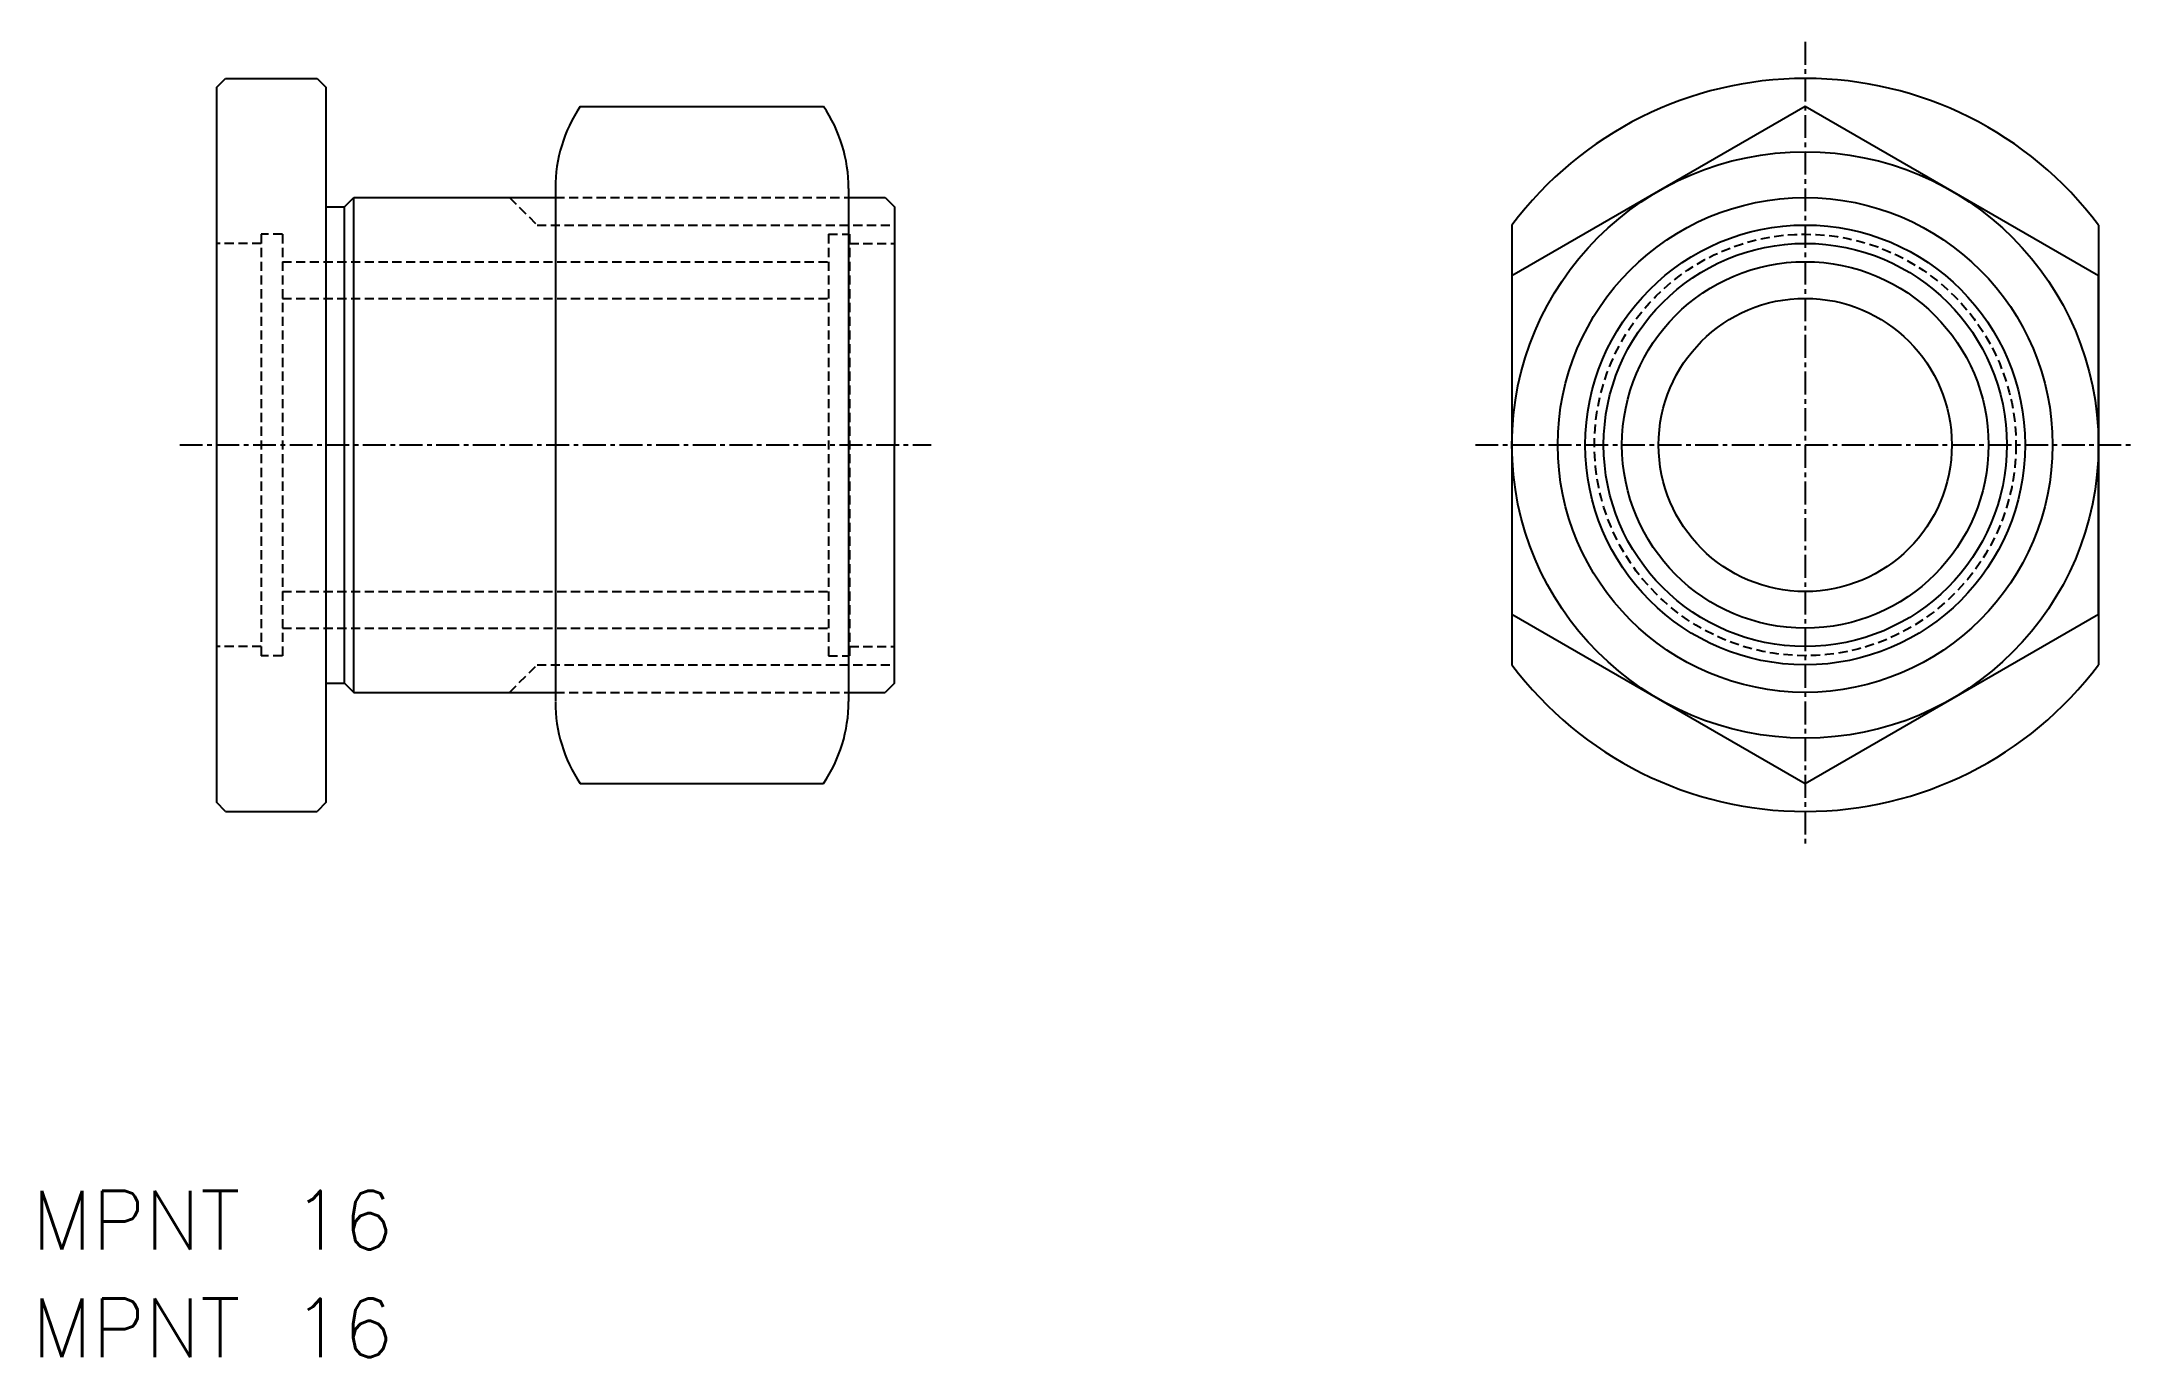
# Model space of a CAD drawing. Extents: x 597 to 711, y -17 to 55.
import ezdxf

# ---------------------------------------------------------------- set-up
doc = ezdxf.new("R2010")
doc.units = 0
doc.linetypes.add('CENTER', pattern=[2, 1.25, -0.25, 0.25, -0.25])
doc.linetypes.add('DASHED', pattern=[0.75, 0.5, -0.25])
doc.layers.get('0').update_dxf_attribs({"linetype": 'CONTINUOUS'})
doc.layers.add('CENTER', color=1, linetype='CENTER')
doc.styles.get("Standard").update_dxf_attribs({"font": 'txt.shx', "bigfont": 'bigfont.shx'})

msp = doc.modelspace()

# ---------------------------------------------------------------- linework, layer by layer
at = {"color": 7, "linetype": 'CONTINUOUS'}
for p, q in [((606.44, 52.19), (606.94, 52.69)), ((606.94, 52.69), (611.94, 52.69)), ((611.94, 52.69), (612.44, 52.19)), ((606.44, 52.19), (606.44, 13.19)), ((612.44, 13.19), (612.44, 52.19)), ((626.29, 51.16), (639.57, 51.16)), ((613.44, 45.69), (613.94, 46.19)), ((613.94, 46.19), (624.94, 46.19)), ((613.94, 19.19), (613.94, 46.19)), ((624.94, 46.69), (624.94, 18.69)), ((640.94, 46.69), (640.94, 18.69)), ((640.94, 46.19), (642.94, 46.19)), ((642.94, 46.19), (643.44, 45.69)), ((612.44, 45.69), (613.44, 45.69)), ((613.44, 19.69), (613.44, 45.69)), ((643.44, 45.69), (643.44, 32.69)), ((677.14, 44.69), (677.14, 20.69)), ((709.14, 44.69), (709.14, 20.69)), ((643.44, 19.69), (643.44, 32.69)), ((612.44, 19.69), (613.44, 19.69)), ((613.44, 19.69), (613.94, 19.19)), ((643.44, 19.69), (642.94, 19.19)), ((613.94, 19.19), (624.94, 19.19)), ((640.94, 19.19), (642.94, 19.19)), ((626.29, 14.21), (639.57, 14.21)), ((606.94, 12.69), (606.44, 13.19)), ((606.94, 12.69), (611.94, 12.69)), ((612.44, 13.19), (611.94, 12.69))]:
    msp.add_line(p, q, dxfattribs=at)
at = {"color": 3, "linetype": 'DASHED'}
for p, q in [((622.44, 46.19), (623.94, 44.69)), ((624.94, 46.19), (640.94, 46.19)), ((623.94, 44.69), (643.44, 44.69)), ((608.89, 43.69), (606.44, 43.69)), ((610.04, 44.19), (608.89, 44.19)), ((608.89, 44.19), (608.89, 21.19)), ((610.04, 44.19), (610.04, 21.19)), ((639.84, 44.19), (640.99, 44.19)), ((639.84, 44.19), (639.84, 21.19)), ((640.99, 44.19), (640.99, 21.19)), ((640.99, 43.69), (643.44, 43.69)), ((610.04, 42.69), (639.84, 42.69)), ((610.04, 40.69), (639.84, 40.69)), ((610.04, 24.69), (639.84, 24.69)), ((610.04, 22.69), (639.84, 22.69)), ((608.89, 21.69), (606.44, 21.69)), ((610.04, 21.19), (608.89, 21.19)), ((622.44, 19.19), (623.94, 20.69)), ((623.94, 20.69), (643.44, 20.69)), ((639.84, 21.19), (640.99, 21.19)), ((640.99, 21.69), (643.44, 21.69)), ((624.94, 19.19), (640.94, 19.19))]:
    msp.add_line(p, q, dxfattribs=at)
at = {"color": 7, "linetype": 'CONTINUOUS'}
msp.add_lwpolyline([(709.14, 41.92), (693.14, 51.16), (677.14, 41.92), (677.14, 23.45), (693.14, 14.21), (709.14, 23.45)], close=True, dxfattribs=at)
for radius in [16, 13.5, 11, 10, 8]:
    msp.add_circle((693.14, 32.69), radius, dxfattribs=at)
at = {"color": 3, "linetype": 'CONTINUOUS'}
msp.add_circle((693.14, 32.69), 12, dxfattribs=at)
at = {"color": 3, "linetype": 'DASHED'}
msp.add_circle((693.14, 32.69), 11.5, dxfattribs=at)
at = {"color": 7, "linetype": 'CONTINUOUS'}
for centre, radius, start, end in [((693.14, 32.69), 20, 36.8699, 143.1301), ((632.94, 46.71), 8, 146.2338, 180), ((632.94, 46.69), 8, 0, 34.0144), ((693.14, 32.69), 20, 216.8699, 323.1301), ((632.94, 18.66), 8, 180, 213.7662), ((632.94, 18.69), 8, 325.9856, 360)]:
    msp.add_arc(centre, radius, start, end, dxfattribs=at)
at = {"layer": 'CENTER', "color": 1, "linetype": 'CENTER'}
for p, q in [((693.14, 54.69), (693.14, 10.69)), ((604.44, 32.69), (645.44, 32.69)), ((675.14, 32.69), (711.14, 32.69))]:
    msp.add_line(p, q, dxfattribs=at)

# ---------------------------------------------------------------- texts
at = {"color": 7, "linetype": 'CONTINUOUS'}
for p in [(596.37, -11.21), (596.37, -17.09)]:
    msp.add_text('MPNT 16', height=3.2, dxfattribs=at).set_placement(p)

doc.saveas('drawing.dxf')
